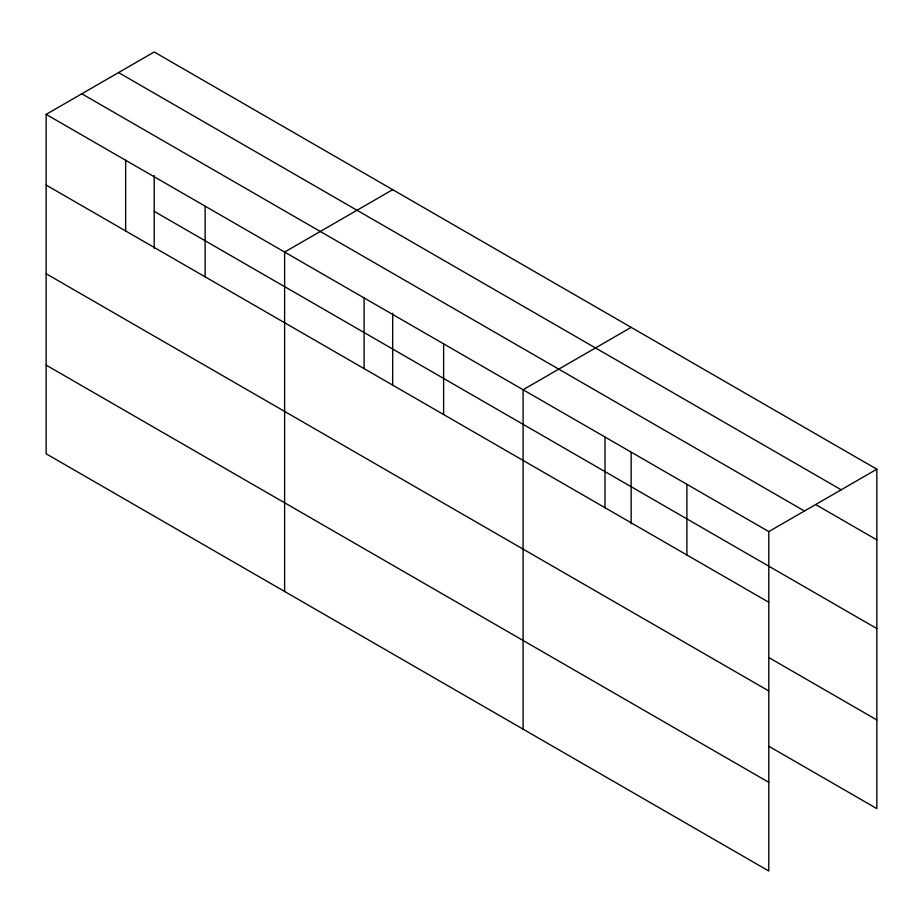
<?xml version="1.0" encoding="UTF-8"?>
<svg xmlns="http://www.w3.org/2000/svg" width="923" height="923" viewBox="0 0 923 923"><rect width="100%" height="100%" fill="white"/><g stroke="black" fill="none" stroke-linecap="round" stroke-linejoin="round"><path stroke-width="1.38" d="M154.21 248.472L154.21 175.589M392.679 313.278L392.679 384.729M631.159 452.385L631.159 523.826M768.79 690.958L768.79 531.59L46.15 114.383L46.15 453.793L768.79 871.012L768.79 690.958L46.15 273.739M768.894 746.292L876.85 808.617L876.85 469.207L154.21 51.988L46.15 114.383M392.679 189.677L284.619 252.06L284.619 591.481M631.159 327.353L523.087 389.737L523.087 729.158M768.79 531.59L876.85 469.207M118.548 72.582L841.188 489.79M816.047 504.777L876.85 539.874M81.812 93.788L804.452 511.007M154.21 211.355L876.85 628.563M46.15 185.062L768.79 602.269M768.894 657.603L876.85 719.94M46.15 365.116L768.79 782.323M686.885 484.31L686.885 554.988M604.992 437.029L604.992 507.696M443.605 343.852L443.605 414.519M364.112 297.956L364.112 368.635M205.125 206.164L205.125 276.842M125.643 160.279L125.643 230.958"/></g></svg>
